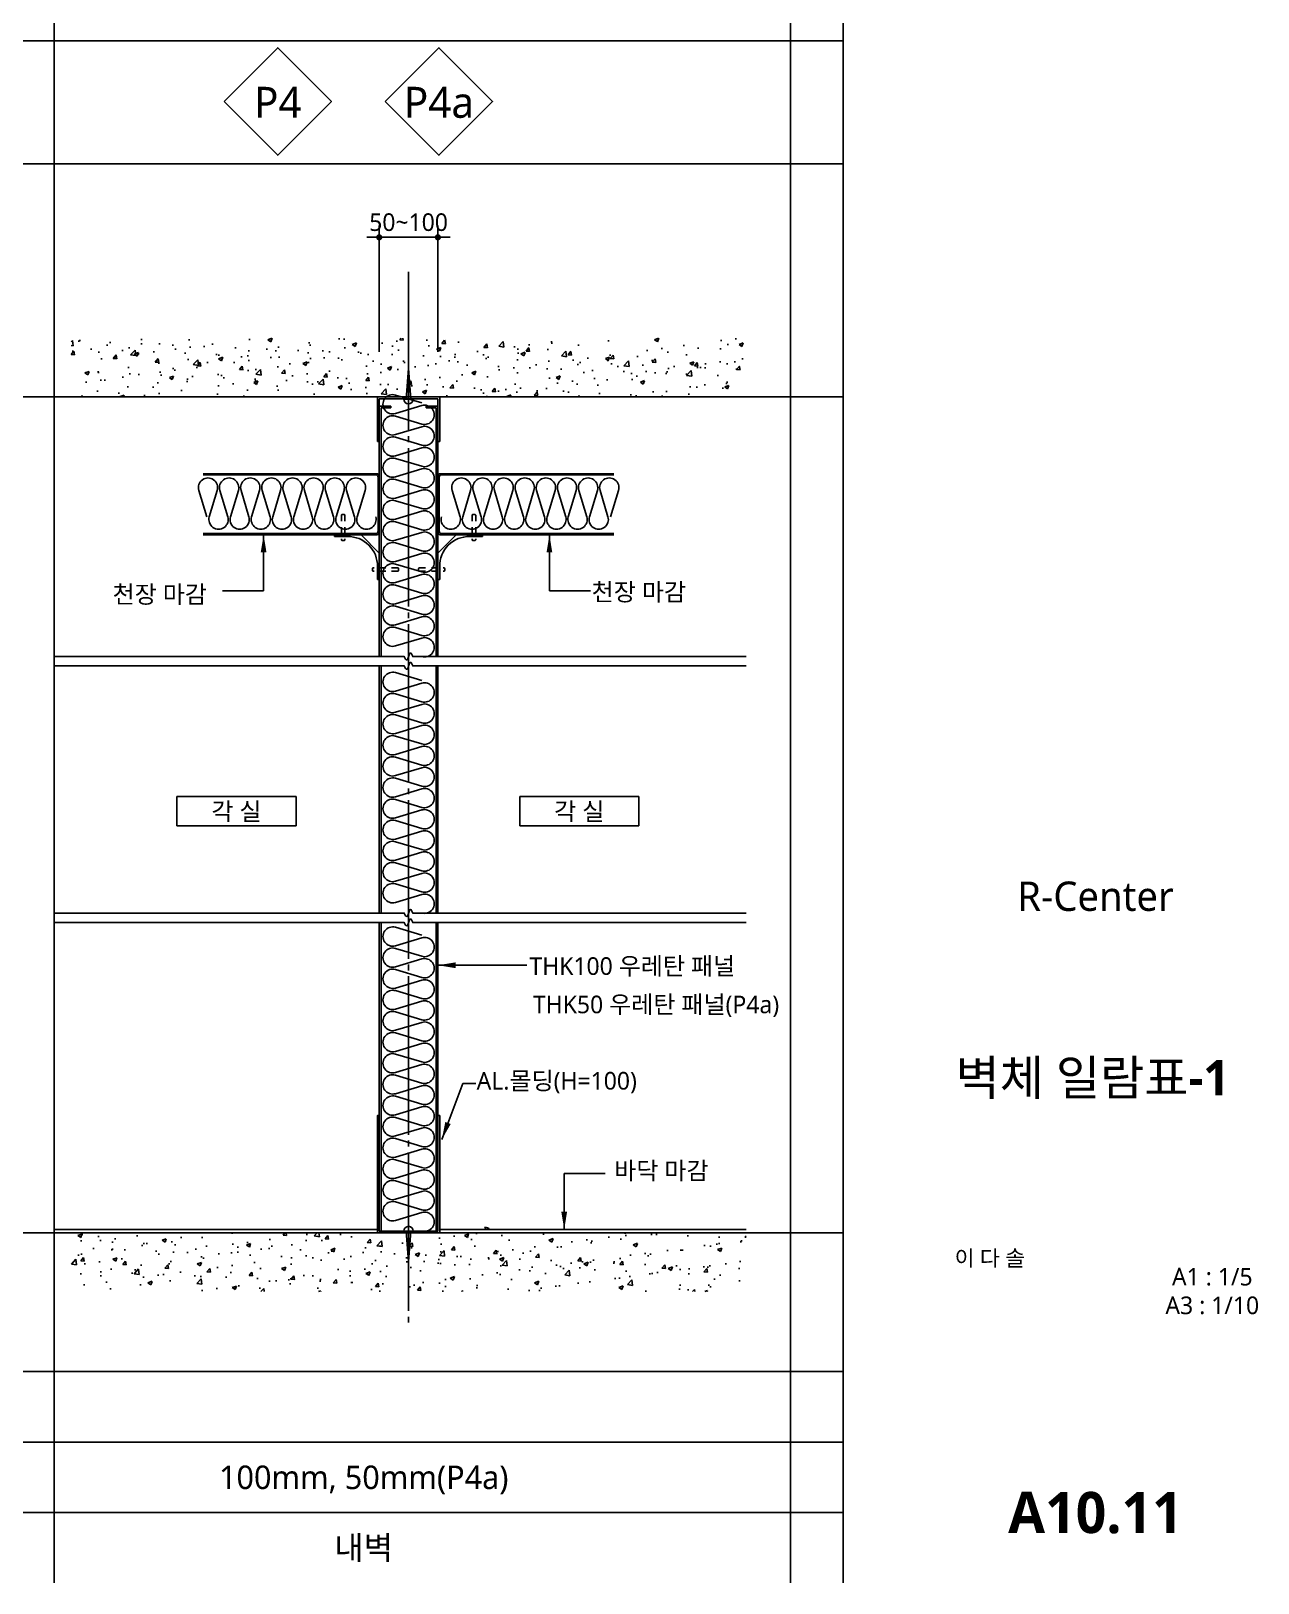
# Model space of a CAD drawing. Header units: millimetres. Extents: x 150 to 8166, y -2863 to -229.
# Drawn here: x 2893 to 3938, y -2863 to -1540 of the extents above; entities that cross this region are included whole.
import ezdxf
from ezdxf.enums import TextEntityAlignment as Align

# ---------------------------------------------------------------- set-up
doc = ezdxf.new("R2010")
doc.units = ezdxf.units.MM
doc.header["$LTSCALE"] = 5
doc.header["$MEASUREMENT"] = 0
doc.header["$PDMODE"] = 3
doc.header["$PDSIZE"] = 100
doc.linetypes.add('C301', pattern=[30, 27, -1, 1, -1])
doc.linetypes.add('HIDDEN', pattern=[2, 1, -1])
doc.layers.get('0').update_dxf_attribs({"linetype": 'CONTINUOUS'})
doc.layers.get('Defpoints').update_dxf_attribs({"color": 137, "linetype": 'CONTINUOUS'})
for name, color, linetype in [('01-CEN', 1, 'C301'), ('01CONC', 2, 'CONTINUOUS'), ('01FIN', 9, 'CONTINUOUS'), ('01HAT', 8, 'CONTINUOUS'), ('01LEADER(지시선)', 7, 'CONTINUOUS'), ('01내부패널', 4, 'CONTINUOUS'), ('01단열재', 55, 'CONTINUOUS'), ('01알루미늄몰딩', 4, 'CONTINUOUS'), ('01하지철물', 8, 'CONTINUOUS'), ('02DIM', 7, 'CONTINUOUS'), ('03벽체부호', 6, 'CONTINUOUS'), ('2', 2, 'CONTINUOUS'), ('3', 3, 'CONTINUOUS'), ('4', 4, 'CONTINUOUS'), ('5', 5, 'CONTINUOUS'), ('SYM-LEAD', 6, 'CONTINUOUS'), ('TEXT', 3, 'CONTINUOUS'), ('TEXT-NOTE', 6, 'CONTINUOUS'), ('XR-SHEET$0$TITLE', 7, 'CONTINUOUS'), ('XR-SHEET$1$SHT', 5, 'CONTINUOUS'), ('XR-SHEET$1$TEXT', 3, 'CONTINUOUS')]:
    doc.layers.add(name, color=color, linetype=linetype)
doc.layers.add('02Waste', color=171, linetype='CONTINUOUS', plot=False)
doc.styles.add('GAUN', font='malgun.ttf', dxfattribs={"height": 375})
doc.styles.add('SIM', font='malgun.ttf')
doc.styles.add('XR-SHEET$0$굴림체(옥산)', font='malgun.ttf')
doc.styles.add('맑은고딕B', font='malgunbd.ttf')
doc.styles.add('스타일1', font='malgun.ttf')
doc.dimstyles.new('DIM-QD 2', dxfattribs={"dimscale": 10, "dimtxt": 3, "dimasz": 1.5, "dimexe": 1, "dimexo": 0, "dimgap": 1, "dimtad": 1, "dimdec": 3, "dimdsep": 46, "dimlunit": 6, "dimtxsty": '스타일1', "dimblk1": 'ARCHTICK', "dimblk2": 'DOT', "dimsah": 1, "dimcen": 0, "dimclrd": 256, "dimclre": 256, "dimclrt": 3, "dimazin": 2, "dimtfac": 1, "dimtdec": 3, "dimtix": 1, "dimtmove": 2, "dimatfit": 3, "dimfxl": 1, "dimtolj": 1, "dimtzin": 0, "dimarcsym": 0})
doc.dimstyles.new('NDIM5', dxfattribs={"dimscale": 5, "dimtxt": 3, "dimasz": 0.7, "dimexe": 2, "dimexo": 5, "dimgap": 1, "dimtad": 1, "dimdec": 0, "dimrnd": 0.25, "dimdsep": 46, "dimtxsty": 'SIM', "dimblk": 'dotk', "dimcen": 5, "dimdle": 8, "dimclrd": 256, "dimclre": 256, "dimclrt": 3, "dimadec": 0, "dimazin": 0, "dimtfac": 1, "dimtdec": 0, "dimtix": 1, "dimtmove": 2, "dimatfit": 3, "dimldrblk": 'DIMDOT', "dimfxl": 1.5, "dimtolj": 1, "dimtzin": 0, "dimarcsym": 0})

# ---------------------------------------------------------------- blocks, each defined once
blk = doc.blocks.new('HILTI')
at = {"layer": '2'}
blk.add_lwpolyline([(4, 0, 1), (-4, 0)], format="xyb", close=True, dxfattribs=at)
blk.add_lwpolyline([(2, 0), (0, -26), (-2, 0)], dxfattribs=at)
blk = doc.blocks.new('dotk')
blk.add_line((-3, 0), (3, 0))
at = {"const_width": 0.75}
blk.add_lwpolyline([(-0.375, 0, 1), (0.375, 0, 1)], format="xyb", close=True, dxfattribs=at)
blk = doc.blocks.new('*D17')
at = {"layer": '02DIM', "lineweight": -2, "transparency": 16777216}
for p, q in [((3186.3, -1716.2), (3182.8, -1716.2)), ((3189.8, -1813.7), (3189.8, -1706.2)), ((3239.8, -1716.2), (3189.8, -1716.2)), ((3239.8, -1813.7), (3239.8, -1706.2)), ((3243.3, -1716.2), (3246.8, -1716.2))]:
    blk.add_line(p, q, dxfattribs=at)
at = {"layer": 'Defpoints', "color": 0, "transparency": 16777216}
for p in [(3189.8, -1716.2), (3189.8, -1838.7), (3239.8, -1838.7)]:
    blk.add_point(p, dxfattribs=at)
at = {"layer": '02DIM', "lineweight": -2, "transparency": 16777216, "xscale": 3.5, "yscale": 3.5, "zscale": 3.5}
blk.add_blockref('dotk', (3189.8, -1716.2), dxfattribs=at)
at = {"layer": '02DIM', "lineweight": -2, "transparency": 16777216, "xscale": 3.5, "yscale": 3.5, "zscale": 3.5, "rotation": 180}
blk.add_blockref('dotk', (3239.8, -1716.2), dxfattribs=at)
at = {"layer": '02DIM', "color": 3, "transparency": 16777216, "insert": (3214.8, -1703.4), "char_height": 15, "attachment_point": 5, "style": 'SIM'}
blk.add_mtext('\\A1;50~100', dxfattribs=at)
blk = doc.blocks.new('DIMDOT')
at = {"layer": '01LEADER(지시선)', "color": 7}
blk.add_line((-2, 0), (2, 0), dxfattribs=at)
for radius in [0.6, 0.28]:
    blk.add_circle((0, 0), radius, dxfattribs=at)
blk = doc.blocks.new('INSUL1')
blk.add_lwpolyline([(0, 0.25, 1.344031), (0.35, 0.25), (0.2, 0.75, -1.344031), (0.55, 0.75), (0.4, 0.25)], format="xyb")
blk = doc.blocks.new('room-1')
at = {"layer": 'TEXT-NOTE', "color": 6}
for p, q in [((0, 5), (20.29, 5)), ((0, 0), (0, 5)), ((20.29, 5), (20.29, 0)), ((20.29, 0), (0, 0))]:
    blk.add_line(p, q, dxfattribs=at)
at = {"layer": 'TEXT-NOTE', "color": 3, "style": '스타일1'}
blk.add_attdef('실명', text='', height=3, dxfattribs=at).set_placement((10.15, 2.59), align=Align.MIDDLE)
blk = doc.blocks.new('_ARCHTICK')
at = {"color": 0, "linetype": 'ByBlock', "const_width": 0.15}
blk.add_lwpolyline([(-0.5, -0.5), (0.5, 0.5)], dxfattribs=at)
blk = doc.blocks.new('_DOT')
at = {"color": 0, "linetype": 'ByBlock'}
blk.add_line((-0.5, 0), (-1, 0), dxfattribs=at)
at = {"color": 0, "linetype": 'ByBlock', "const_width": 0.5}
blk.add_lwpolyline([(-0.25, 0, 1), (0.25, 0, 1)], format="xyb", close=True, dxfattribs=at)
blk = doc.blocks.new('XR-SHEET$0$TITLE')
at = {"layer": 'XR-SHEET$0$TITLE', "true_color": 0x000000, "style": 'XR-SHEET$0$굴림체(옥산)'}
for tag, height, p in [('동명칭', 6, (776.77, -457.26)), ('SCALE-A1', 3, (797.5, -522)), ('SCALE-A3', 3, (797.5, -527)), ('DATA', 3, (797.5, -540))]:
    blk.add_attdef(tag, text='', height=height, dxfattribs=at).set_placement(p, align=Align.MIDDLE)
for tag, height, p in [('TITLE1', 6, (776.5, -479.4)), ('TITLE4', 6, (776.5, -484.39)), ('TITLE2', 6, (776.5, -489)), ('TITLE5', 6, (776.5, -493.99)), ('TITLE3', 6, (776.5, -498.7)), ('NAME-1', 3, (760.16, -517.5)), ('NAME-2', 3, (760.16, -526.5)), ('A0.00', 7, (776.5, -561))]:
    blk.add_attdef(tag, text='', height=height, dxfattribs=at).set_placement(p, align=Align.MIDDLE_CENTER)

msp = doc.modelspace()

# ---------------------------------------------------------------- hatches: boundary and pattern name
at = {"layer": '01HAT'}
h = msp.add_hatch(dxfattribs=at)
h.set_pattern_fill('AR-CONC', color=256, scale=5, style=0)
h.set_pattern_definition([(50, (-29709.72, 7551.642), (35.86301, -3.137607), [3.75, -41.25]), (355, (-29709.72, 7551.64), (-6.937567, 37.609607), [3, -33]), (100.4514, (-29706.73, 7551.38), (28.92547, 34.471977), [3.18701, -35.057106]), (46.1842, (-29709.72, 7561.64), (53.36205, -8.27595), [5.625, -61.875]), (96.6356, (-29705.27, 7560.95), (46.733135, 48.70589), [4.780514, -52.58565]), (351.1842, (-29709.72, 7561.64), (46.7331, 48.70593), [4.5, -49.5]), (21, (-29704.72, 7559.142), (29.845353, -20.130945), [3.75, -41.25]), (326, (-29704.72, 7559.14), (12.165767, 36.257502), [3, -33]), (71.4514, (-29702.232, 7557.464), (42.01113, 16.126525), [3.18701, -35.057106]), (37.5, (-29709.719, 7551.642), (0.607993, 16.6446927), [0, -32.6, 0, -33.5, 0, -33.125]), (7.5, (-29709.719, 7551.642), (13.153477, 19.720586), [0, -19.1, 0, -31.85, 0, -12.625]), (327.5, (-29720.869, 7551.642), (26.691122, -1.1277436), [0, -12.5, 0, -39, 0, -51.75]), (317.5, (-29725.87, 7551.642), (29.159308, 5.005249), [0, -16.25, 0, -25.9, 0, -36.75])])
h.paths.add_polyline_path([(2927.3, -1802.2), (2927.3, -1852.2), (3502.3, -1852.2), (3502.3, -1802.2)])
h = msp.add_hatch(dxfattribs=at)
h.set_pattern_fill('AR-CONC', color=256, scale=5, style=0)
h.set_pattern_definition([(50, (-26710.948, 7591.185), (35.86301, -3.137607), [3.75, -41.25]), (355, (-26710.95, 7591.185), (-6.937567, 37.609607), [3, -33]), (100.4514, (-26707.96, 7590.923), (28.92547, 34.471977), [3.18701, -35.057106]), (46.1842, (-26710.95, 7601.185), (53.36205, -8.27595), [5.625, -61.875]), (96.6356, (-26706.5, 7600.495), (46.733135, 48.70589), [4.78051, -52.58565]), (351.1842, (-26710.95, 7601.185), (46.7331, 48.70593), [4.5, -49.5]), (21, (-26705.948, 7598.685), (29.845353, -20.130945), [3.75, -41.25]), (326, (-26705.95, 7598.685), (12.165767, 36.257502), [3, -33]), (71.4514, (-26703.46, 7597.007), (42.01113, 16.126525), [3.18701, -35.057106]), (37.5, (-26710.948, 7591.185), (0.607993, 16.6446927), [0, -32.6, 0, -33.5, 0, -33.125]), (7.5, (-26710.948, 7591.185), (13.153477, 19.720586), [0, -19.1, 0, -31.85, 0, -12.625]), (327.5, (-26722.098, 7591.185), (26.691122, -1.1277436), [0, -12.5, 0, -39, 0, -51.75]), (317.5, (-26727.098, 7591.185), (29.159308, 5.005249), [0, -16.25, 0, -25.9, 0, -36.75])])
h.paths.add_polyline_path([(2927.3, -2564.3), (3502.3, -2564.3), (3502.3, -2614.3), (2927.3, -2614.3)])

# ---------------------------------------------------------------- linework, layer by layer
for p, q in [((150, -2742.5), (3585, -2742.5)), ((150, -2802.5), (3585, -2802.5))]:
    msp.add_line(p, q)
at = {"layer": '01-CEN'}
msp.add_line((3214.8, -1745.7), (3214.8, -2644.9), dxfattribs=at)
at = {"layer": '01CONC'}
for p, q in [((3502.3, -1852.2), (2912.8, -1852.2)), ((3502.3, -2564.3), (2912.8, -2564.3))]:
    msp.add_line(p, q, dxfattribs=at)
at = {"layer": '01FIN'}
for p, q in [((3188.2, -2561.3), (2912.8, -2561.3)), ((3502.3, -2561.3), (3241.4, -2561.3))]:
    msp.add_line(p, q, dxfattribs=at)
at = {"layer": '01내부패널'}
for p, q in [((3189.8, -1860), (3189.8, -2073.3)), ((3189.8, -1860), (3199.8, -1860)), ((3191.4, -1861.6), (3191.4, -2073.3)), ((3191.4, -1861.6), (3199.8, -1861.6)), ((3199.8, -1861.6), (3199.8, -1860)), ((3239.8, -1860), (3229.8, -1860)), ((3229.8, -1861.6), (3229.8, -1860)), ((3238.2, -1861.6), (3229.8, -1861.6)), ((3238.2, -1861.6), (3238.2, -2073.3)), ((3239.8, -1860), (3239.8, -2073.3)), ((3189.8, -2081.3), (3189.8, -2291.9)), ((3191.4, -2081.3), (3191.4, -2291.9)), ((3238.2, -2081.3), (3238.2, -2291.9)), ((3239.8, -2081.3), (3239.8, -2291.9)), ((3189.8, -2299.9), (3189.8, -2562.7)), ((3191.4, -2299.9), (3191.4, -2562.7)), ((3238.2, -2299.9), (3238.2, -2562.7)), ((3239.8, -2299.9), (3239.8, -2562.7))]:
    msp.add_line(p, q, dxfattribs=at)
at = {"layer": '01단열재', "color": 9, "ltscale": 0.0009}
for p, q in [((3039.8, -1918.5), (3186.8, -1918.5)), ((3188.8, -1920.5), (3188.8, -1966.5)), ((3240.8, -1920.5), (3240.8, -1966.5)), ((3389.8, -1918.5), (3242.9, -1918.5)), ((3039.8, -1968.5), (3186.8, -1968.5)), ((3389.8, -1968.5), (3242.9, -1968.5))]:
    msp.add_line(p, q, dxfattribs=at)
for centre, start, end in [((3186.8, -1920.5), 359.999, 90.0679), ((3242.9, -1920.5), 89.9321, 180.001), ((3186.8, -1966.5), 269.9321, 0.001), ((3242.9, -1966.5), 179.999, 270.0679)]:
    msp.add_arc(centre, 2.04, start, end, dxfattribs=at)
at = {"layer": '01알루미늄몰딩', "color": 5, "linetype": 'HIDDEN'}
for p, q in [((3157.6, -1953.1), (3157.6, -1973.7)), ((3159.8, -1952.3), (3158.4, -1952.3)), ((3160.6, -1953.1), (3160.6, -1973.7)), ((3269, -1953.1), (3269, -1973.7)), ((3269.8, -1952.3), (3271.2, -1952.3)), ((3272, -1953.1), (3272, -1973.7)), ((3159.8, -1974.5), (3158.4, -1974.5)), ((3269.8, -1974.5), (3271.2, -1974.5)), ((3184, -1999.9), (3184, -1998.5)), ((3205.4, -1997.7), (3184.8, -1997.7)), ((3205.4, -2000.7), (3184.8, -2000.7)), ((3188.3, -1996.7), (3188.3, -1996.7)), ((3206.2, -1998.5), (3206.2, -1999.9)), ((3223.4, -1998.5), (3223.4, -1999.9)), ((3224.2, -1997.7), (3244.8, -1997.7)), ((3224.2, -2000.7), (3244.8, -2000.7)), ((3241.3, -1996.7), (3241.3, -1996.7)), ((3245.6, -1999.9), (3245.6, -1998.5))]:
    msp.add_line(p, q, dxfattribs=at)
at = {"layer": '01알루미늄몰딩'}
for p, q in [((3174.3, -1969.7), (3151.8, -1969.7)), ((3151.8, -1969.7), (3151.8, -1971.2)), ((3189.8, -1985.2), (3174.3, -1969.7)), ((3239.8, -1985.2), (3255.3, -1969.7)), ((3255.3, -1969.7), (3277.8, -1969.7)), ((3277.8, -1969.7), (3277.8, -1971.2)), ((3151.8, -1971.2), (3163.9, -1971.2)), ((3277.8, -1971.2), (3265.7, -1971.2)), ((3188.3, -1996.7), (3188.3, -1995.6)), ((3188.3, -1995.6), (3188.3, -2007.7)), ((3189.8, -2007.7), (3189.8, -1985.2)), ((3239.8, -2007.7), (3239.8, -1985.2)), ((3241.3, -1996.7), (3241.3, -1995.6)), ((3241.3, -1995.6), (3241.3, -2007.7)), ((3188.3, -2007.7), (3189.8, -2007.7)), ((3241.3, -2007.7), (3239.8, -2007.7))]:
    msp.add_line(p, q, dxfattribs=at)
at = {"layer": '01알루미늄몰딩', "color": 5, "linetype": 'HIDDEN'}
for centre, start, end in [((3158.4, -1953.1), 90, 180), ((3159.8, -1953.1), 360, 90), ((3269.8, -1953.1), 90, 180), ((3271.2, -1953.1), 0, 90), ((3158.4, -1973.7), 180, 270), ((3159.8, -1973.7), 270, 360), ((3269.8, -1973.7), 180, 270), ((3271.2, -1973.7), 270, 0), ((3184.8, -1998.5), 90, 180), ((3184.8, -1999.9), 180, 270), ((3205.4, -1998.5), 360, 90), ((3205.4, -1999.9), 270, 360), ((3224.2, -1998.5), 90, 180), ((3224.2, -1999.9), 180, 270), ((3244.8, -1998.5), 0, 90), ((3244.8, -1999.9), 270, 0)]:
    msp.add_arc(centre, 0.8, start, end, dxfattribs=at)
at = {"layer": '01알루미늄몰딩'}
for centre, start, end in [((3163.3, -1996.1), 358.6605, 91.3395), ((3266.3, -1996.1), 88.6605, 181.3395)]:
    msp.add_arc(centre, 25, start, end, dxfattribs=at)
at = {"layer": '01하지철물', "color": 4}
msp.add_lwpolyline([(3241.4, -2564.3), (3241.4, -2464.3), (3239.8, -2464.3), (3239.8, -2562.7), (3189.8, -2562.7), (3189.8, -2464.3), (3188.2, -2464.3), (3188.2, -2564.3)], close=True, dxfattribs=at)
at = {"layer": '02Waste', "ltscale": 0.1}
for p, q in [((2912.8, -228.7), (2912.8, -2862.5)), ((3540.3, -228.7), (3540.3, -2862.5)), ((317.5, -1852.2), (3585, -1852.2)), ((317.5, -2564.3), (3585, -2564.3))]:
    msp.add_line(p, q, dxfattribs=at)
at = {"layer": '03벽체부호'}
for points in [[(3057.6, -1600.5), (3103.4, -1646.3), (3149.1, -1600.5), (3103.4, -1554.8)], [(3194.9, -1600.5), (3240.7, -1646.3), (3286.4, -1600.5), (3240.7, -1554.8)]]:
    msp.add_lwpolyline(points, close=True, dxfattribs=at)
at = {"layer": '3'}
for p, q in [((3585, -2862.5), (3585, -228.7)), ((150, -1548.7), (3585, -1548.7)), ((150, -1653.7), (3585, -1653.7))]:
    msp.add_line(p, q, dxfattribs=at)
at = {"layer": '3', "color": 3, "linetype": 'Continuous'}
for p, q in [((3039.8, -1917.7), (3187.8, -1917.7)), ((3189.8, -1919.7), (3189.8, -1967.6)), ((3239.8, -1919.7), (3239.8, -1967.6)), ((3389.8, -1917.7), (3241.8, -1917.7)), ((3039.8, -1969.7), (3187.8, -1969.7)), ((3389.8, -1969.7), (3241.8, -1969.7))]:
    msp.add_line(p, q, dxfattribs=at)
for centre, start, end in [((3187.8, -1919.7), 360, 90.0679), ((3241.8, -1919.7), 89.9321, 180), ((3187.8, -1967.6), 269.9321, 360), ((3241.8, -1967.6), 180, 270.0679)]:
    msp.add_arc(centre, 2.04, start, end, dxfattribs=at)
at = {"layer": '4'}
for p, q in [((3188.3, -1852.2), (3214.8, -1852.2)), ((3188.3, -1890.2), (3188.3, -1852.2)), ((3189.8, -1853.7), (3214.8, -1853.7)), ((3189.8, -1890.2), (3189.8, -1853.7)), ((3214.8, -1853.7), (3214.8, -1852.2)), ((3241.3, -1852.2), (3214.8, -1852.2)), ((3214.8, -1853.7), (3214.8, -1852.2)), ((3239.8, -1853.7), (3214.8, -1853.7)), ((3239.8, -1855.5), (3239.8, -1853.7)), ((3239.8, -1890.2), (3239.8, -1855.5)), ((3241.3, -1890.2), (3241.3, -1852.2)), ((3188.3, -1890.2), (3189.8, -1890.2)), ((3241.3, -1890.2), (3239.8, -1890.2)), ((150, -2682.5), (3585, -2682.5))]:
    msp.add_line(p, q, dxfattribs=at)
at = {"layer": '4', "color": 2}
msp.add_lwpolyline([(3280.2, -2561.3), (3284, -2561.3, 0.206154), (3279.9, -2559.5, -0.272854), (3280.2, -2561.3)], format="xyb", dxfattribs=at)
at = {"layer": '5'}
for points in [[(2912.8, -2073.2), (3211.1, -2073.3), (3212.3, -2075.6, 0.666481), (3214.1, -2075.4), (3215.5, -2071.1, -0.702436), (3217.4, -2071), (3218.3, -2073.3), (3502.3, -2073.3)], [(2912.8, -2081.2), (3211.1, -2081.3), (3212.3, -2083.6, 0.666481), (3214.1, -2083.4), (3215.5, -2079.1, -0.702436), (3217.4, -2079), (3218.3, -2081.3), (3502.3, -2081.3)], [(2912.8, -2291.8), (3211.1, -2291.9), (3212.3, -2294.1, 0.666481), (3214.1, -2294), (3215.5, -2289.6, -0.702436), (3217.4, -2289.6), (3218.3, -2291.9), (3502.3, -2291.8)], [(2912.8, -2299.8), (3211.1, -2299.9), (3212.3, -2302.1, 0.666481), (3214.1, -2302), (3215.5, -2297.6, -0.702436), (3217.4, -2297.6), (3218.3, -2299.9), (3502.3, -2299.8)]]:
    msp.add_lwpolyline(points, format="xyb", dxfattribs=at)

# ---------------------------------------------------------------- block references
at = {"layer": '01단열재', "yscale": 45, "zscale": 45, "row_count": 1, "row_spacing": 0}
for p, xscale, rotation, column_count, column_spacing in [((3237.3, -2073.3), 45, 90, 12, 18), ((3186.8, -1965.5), -45, 359.9999999998402, 8, -18), ((3237.3, -2291.8), 45, 90, 11, 18), ((3237.3, -2562.7), 45, 90, 14, 18)]:
    msp.add_blockref('INSUL1', p, dxfattribs=dict(at, xscale=xscale, rotation=rotation, column_count=column_count, column_spacing=column_spacing))
at = {"layer": '01단열재', "xscale": 45, "yscale": 45, "zscale": 45, "row_count": 1, "column_count": 8, "row_spacing": 0, "column_spacing": 18}
msp.add_blockref('INSUL1', (3242.9, -1965.5), dxfattribs=at)
at = {"layer": '01하지철물', "color": 4, "xscale": -1.004016064107418, "yscale": 1.004016064223833, "zscale": 1.004016064257028}
msp.add_blockref('HILTI', (3214.8, -2562.7), dxfattribs=at)
at = {"layer": '2', "xscale": -1.004016064107418, "yscale": 1.004016064223833, "zscale": 1.004016064257028, "rotation": 180}
msp.add_blockref('HILTI', (3214.7, -1854), dxfattribs=at)
at = {"layer": 'TEXT'}
ref = msp.add_blockref('room-1', (3017.5, -2217.6), dxfattribs=dict(at, xscale=5.000000000004174, yscale=5.000000000004174, zscale=5.000000000004174))
ref.add_attrib('실명', '각 실', dxfattribs={"layer": 'TEXT-NOTE', "color": 3, "height": 15, "style": '스타일1'}).set_placement((3068.2, -2205.1), align=Align.MIDDLE)
ref = msp.add_blockref('room-1', (3309.5, -2217.6), dxfattribs=dict(at, xscale=5.000000000004174, yscale=5.000000000004174, zscale=5.000000000004174))
ref.add_attrib('실명', '각 실', dxfattribs={"layer": 'TEXT-NOTE', "color": 3, "height": 15, "style": '스타일1'}).set_placement((3360.2, -2205.1), align=Align.MIDDLE)
ref = msp.add_blockref('XR-SHEET$0$TITLE', (-82.5, -2967.5), dxfattribs=dict(at, xscale=5, yscale=5, zscale=5))
ref.add_attrib('TITLE2', '벽체 일람표-1', dxfattribs={"layer": 'XR-SHEET$1$SHT', "color": 4, "true_color": 0x000004, "height": 30, "style": '맑은고딕B'}).set_placement((3797.5, -2432.1), align=Align.MIDDLE_CENTER)
ref.add_attrib('NAME-1', '이 다 솔', dxfattribs={"layer": 'XR-SHEET$1$TEXT', "color": 3, "true_color": 0x000003, "height": 13.5, "style": '스타일1'}).set_placement((3680, -2585.8, 68.9), align=Align.MIDDLE_LEFT)
ref.add_attrib('SCALE-A1', 'A1 : 1/5', dxfattribs={"layer": 'XR-SHEET$1$SHT', "color": 3, "true_color": 0x000003, "height": 15, "style": '스타일1'}).set_placement((3899.5, -2601.6), align=Align.MIDDLE_CENTER)
ref.add_attrib('SCALE-A3', 'A3 : 1/10', dxfattribs={"layer": 'XR-SHEET$1$SHT', "color": 3, "true_color": 0x000003, "height": 15, "style": '스타일1'}).set_placement((3899.5, -2626), align=Align.MIDDLE_CENTER)
ref.add_attrib('A0.00', 'A10.11', dxfattribs={"layer": 'XR-SHEET$1$SHT', "color": 4, "true_color": 0x000004, "height": 35, "style": '맑은고딕B'}).set_placement((3800, -2802.5), align=Align.MIDDLE_CENTER)

# ---------------------------------------------------------------- texts
at = {"layer": '03벽체부호', "color": 2, "style": 'GAUN'}
for s, p in [('P4', (3103.4, -1601.2)), ('P4a', (3240.7, -1601.2))]:
    msp.add_text(s, height=26.4, dxfattribs=at).set_placement(p, align=Align.MIDDLE_CENTER)
at = {"layer": 'TEXT', "style": '스타일1'}
for s, p in [('천장 마감', (3370.8, -2018.3)), ('천장 마감', (2962.7, -2020.3)), ('THK100 우레탄 패널', (3317.8, -2337)), ('THK50 우레탄 패널(P4a)', (3320.8, -2369.7)), ('AL.몰딩(H=100)', (3272.8, -2434.7)), ('바닥 마감', (3390, -2511.3))]:
    msp.add_text(s, height=15, dxfattribs=at).set_placement(p, align=Align.MIDDLE_LEFT)
for s, height, p in [('R-Center', 25, (3800, -2277.5)), ('100mm, 50mm(P4a)', 20, (3176.6, -2772.5)), ('내벽', 20, (3176.6, -2832.5))]:
    msp.add_text(s, height=height, dxfattribs=at).set_placement(p, align=Align.MIDDLE_CENTER)

# ---------------------------------------------------------------- dimensions: what is measured, and where the dimension line sits
at = {"layer": '02DIM'}
dim = msp.add_linear_dim(base=(3189.8, -1716.2), p1=(3239.8, -1838.7), p2=(3189.8, -1838.7), angle=180, text='50~100', dimstyle='NDIM5', dxfattribs=at)
dim.commit()
dim.dimension.update_dxf_attribs({"geometry": '*D17', "text_midpoint": (3214.8, -1703.4)})

# ---------------------------------------------------------------- leaders
at = {"layer": 'SYM-LEAD'}
for points in [[(3091.3, -1969.7), (3091.3, -2017.3), (3056.3, -2017.3)], [(3334.8, -1969.7), (3334.8, -2017.3), (3369.8, -2017.3)], [(3239.8, -2336.3), (3314.8, -2336.3), (3315.5, -2336.3)], [(3243.1, -2484.7), (3261.1, -2437.1), (3272.1, -2437.1)], [(3347.4, -2561.3), (3347.4, -2513.7), (3382.4, -2513.7)]]:
    msp.add_leader(points, dimstyle='DIM-QD 2', dxfattribs=at)

doc.saveas('drawing.dxf')
